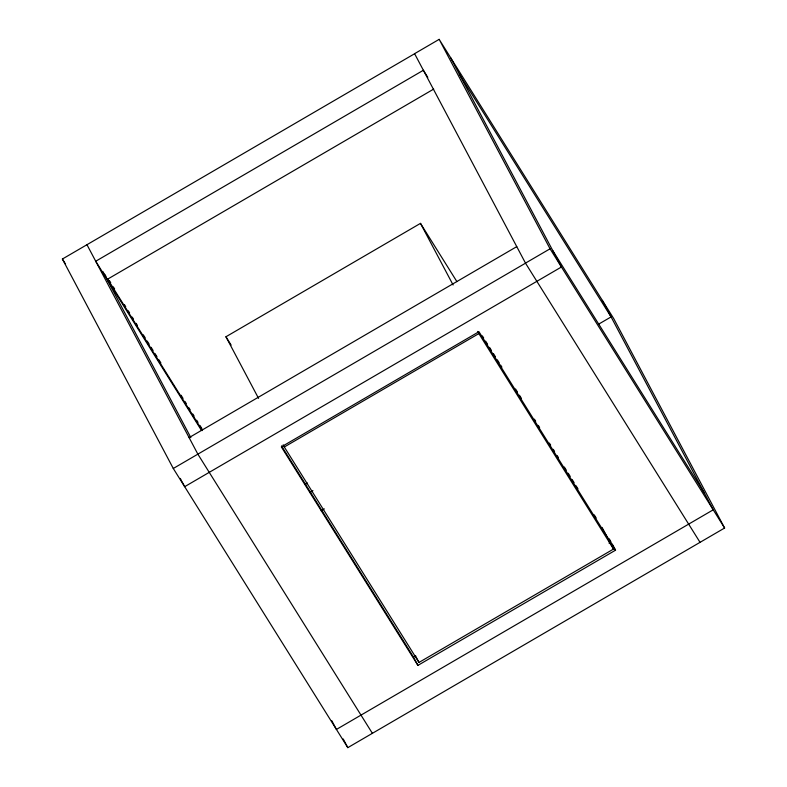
<?xml version="1.0" encoding="UTF-8"?>
<svg xmlns="http://www.w3.org/2000/svg" width="787" height="787" viewBox="0 0 787 787"><rect width="100%" height="100%" fill="white"/><g stroke="black" fill="none" stroke-linecap="round" stroke-linejoin="round"><path stroke-width="1.18" d="M439.166 39.35L414.592 53.673L525.519 263.173L173.288 468.481L347.805 747.65L724.611 528.018L613.712 318.578L439.166 39.35L550.054 248.8L724.611 528.018M173.288 468.481L62.389 259.031L414.621 53.723M107.101 279.454L433.696 89.088M258.559 398.37L225.938 336.767L420.484 223.37L456.922 281.657M189.106 437.621L516.764 246.636M550.054 248.8L525.48 263.124L700.037 542.341M602.085 527.438L613.535 549.051L418.989 662.447L284.304 446.996L478.85 333.599L477.709 331.445M305.376 484.271L307.501 483.041M309.753 492.544L312.941 490.685M598.799 324.067L611.086 316.905L459.333 74.145M321.135 510.743L324.323 508.894M612.247 543.994L615.532 550.192L417.917 665.379L413.539 657.115L415.654 655.886M609.04 543.158L611.155 541.928M552.681 250.473L704.444 493.223M427.803 77.342L423.376 70.259L95.719 261.245L201.541 430.519M482.382 335.931L483.68 338.017M485.638 341.135L487.586 344.253M489.534 347.372L491.491 350.5M493.439 353.619L495.387 356.737M497.345 359.856L499.292 362.984M500.591 365.06L501.89 367.145M515.554 388.994L517.502 392.113M519.45 395.231L521.407 398.35M534.412 419.166L535.711 421.242M538.318 425.403L539.616 427.489M549.375 443.091L550.674 445.176M553.271 449.338L554.569 451.413M557.176 455.575L558.475 457.66M564.328 467.016L566.276 470.144M568.234 473.262L570.182 476.381M572.129 479.509L574.087 482.628M576.035 485.746L577.983 488.865M594.244 514.875L596.202 518.003M609.207 538.81L610.505 540.885M615.532 550.192L478.958 331.711L281.343 446.898L417.917 665.379M478.85 333.599L613.535 549.051M225.938 336.767L231.142 345.09M281.51 445.914L413.539 657.115M109.423 280.625L110.721 282.71M113.328 286.881L114.627 288.957M124.395 304.589L125.704 306.674M128.311 310.845L129.609 312.921M132.216 317.092L133.515 319.178M136.121 323.339L137.43 325.425M143.283 334.8L145.241 337.928M147.199 341.056L149.146 344.185M151.104 347.303L153.062 350.431M155.009 353.56L156.967 356.688M158.915 359.807L160.873 362.935M181.059 395.231L183.017 398.36M184.975 401.488L186.273 403.564M188.88 407.735L190.179 409.82M192.785 413.992L194.094 416.067M196.691 420.238L197.999 422.324M199.947 425.452L201.905 428.571M104.681 274.309L105.979 276.394M107.288 278.48L202.377 430.587M372.379 733.327L197.862 454.158L86.964 244.708M62.389 259.031L65.557 264.088M602.33 300.368L713.229 509.809L336.423 729.441L331.829 720.764M450.538 57.559L561.436 267L184.67 486.681L181.797 481.26M420.484 223.37L453.096 284.973M415.556 655.964L418.989 662.447M283.163 444.842L284.304 446.996M102.94 271.594L190.857 437.631M343.211 738.963L347.805 747.65M180.292 478.417L181.384 480.483"/></g></svg>
